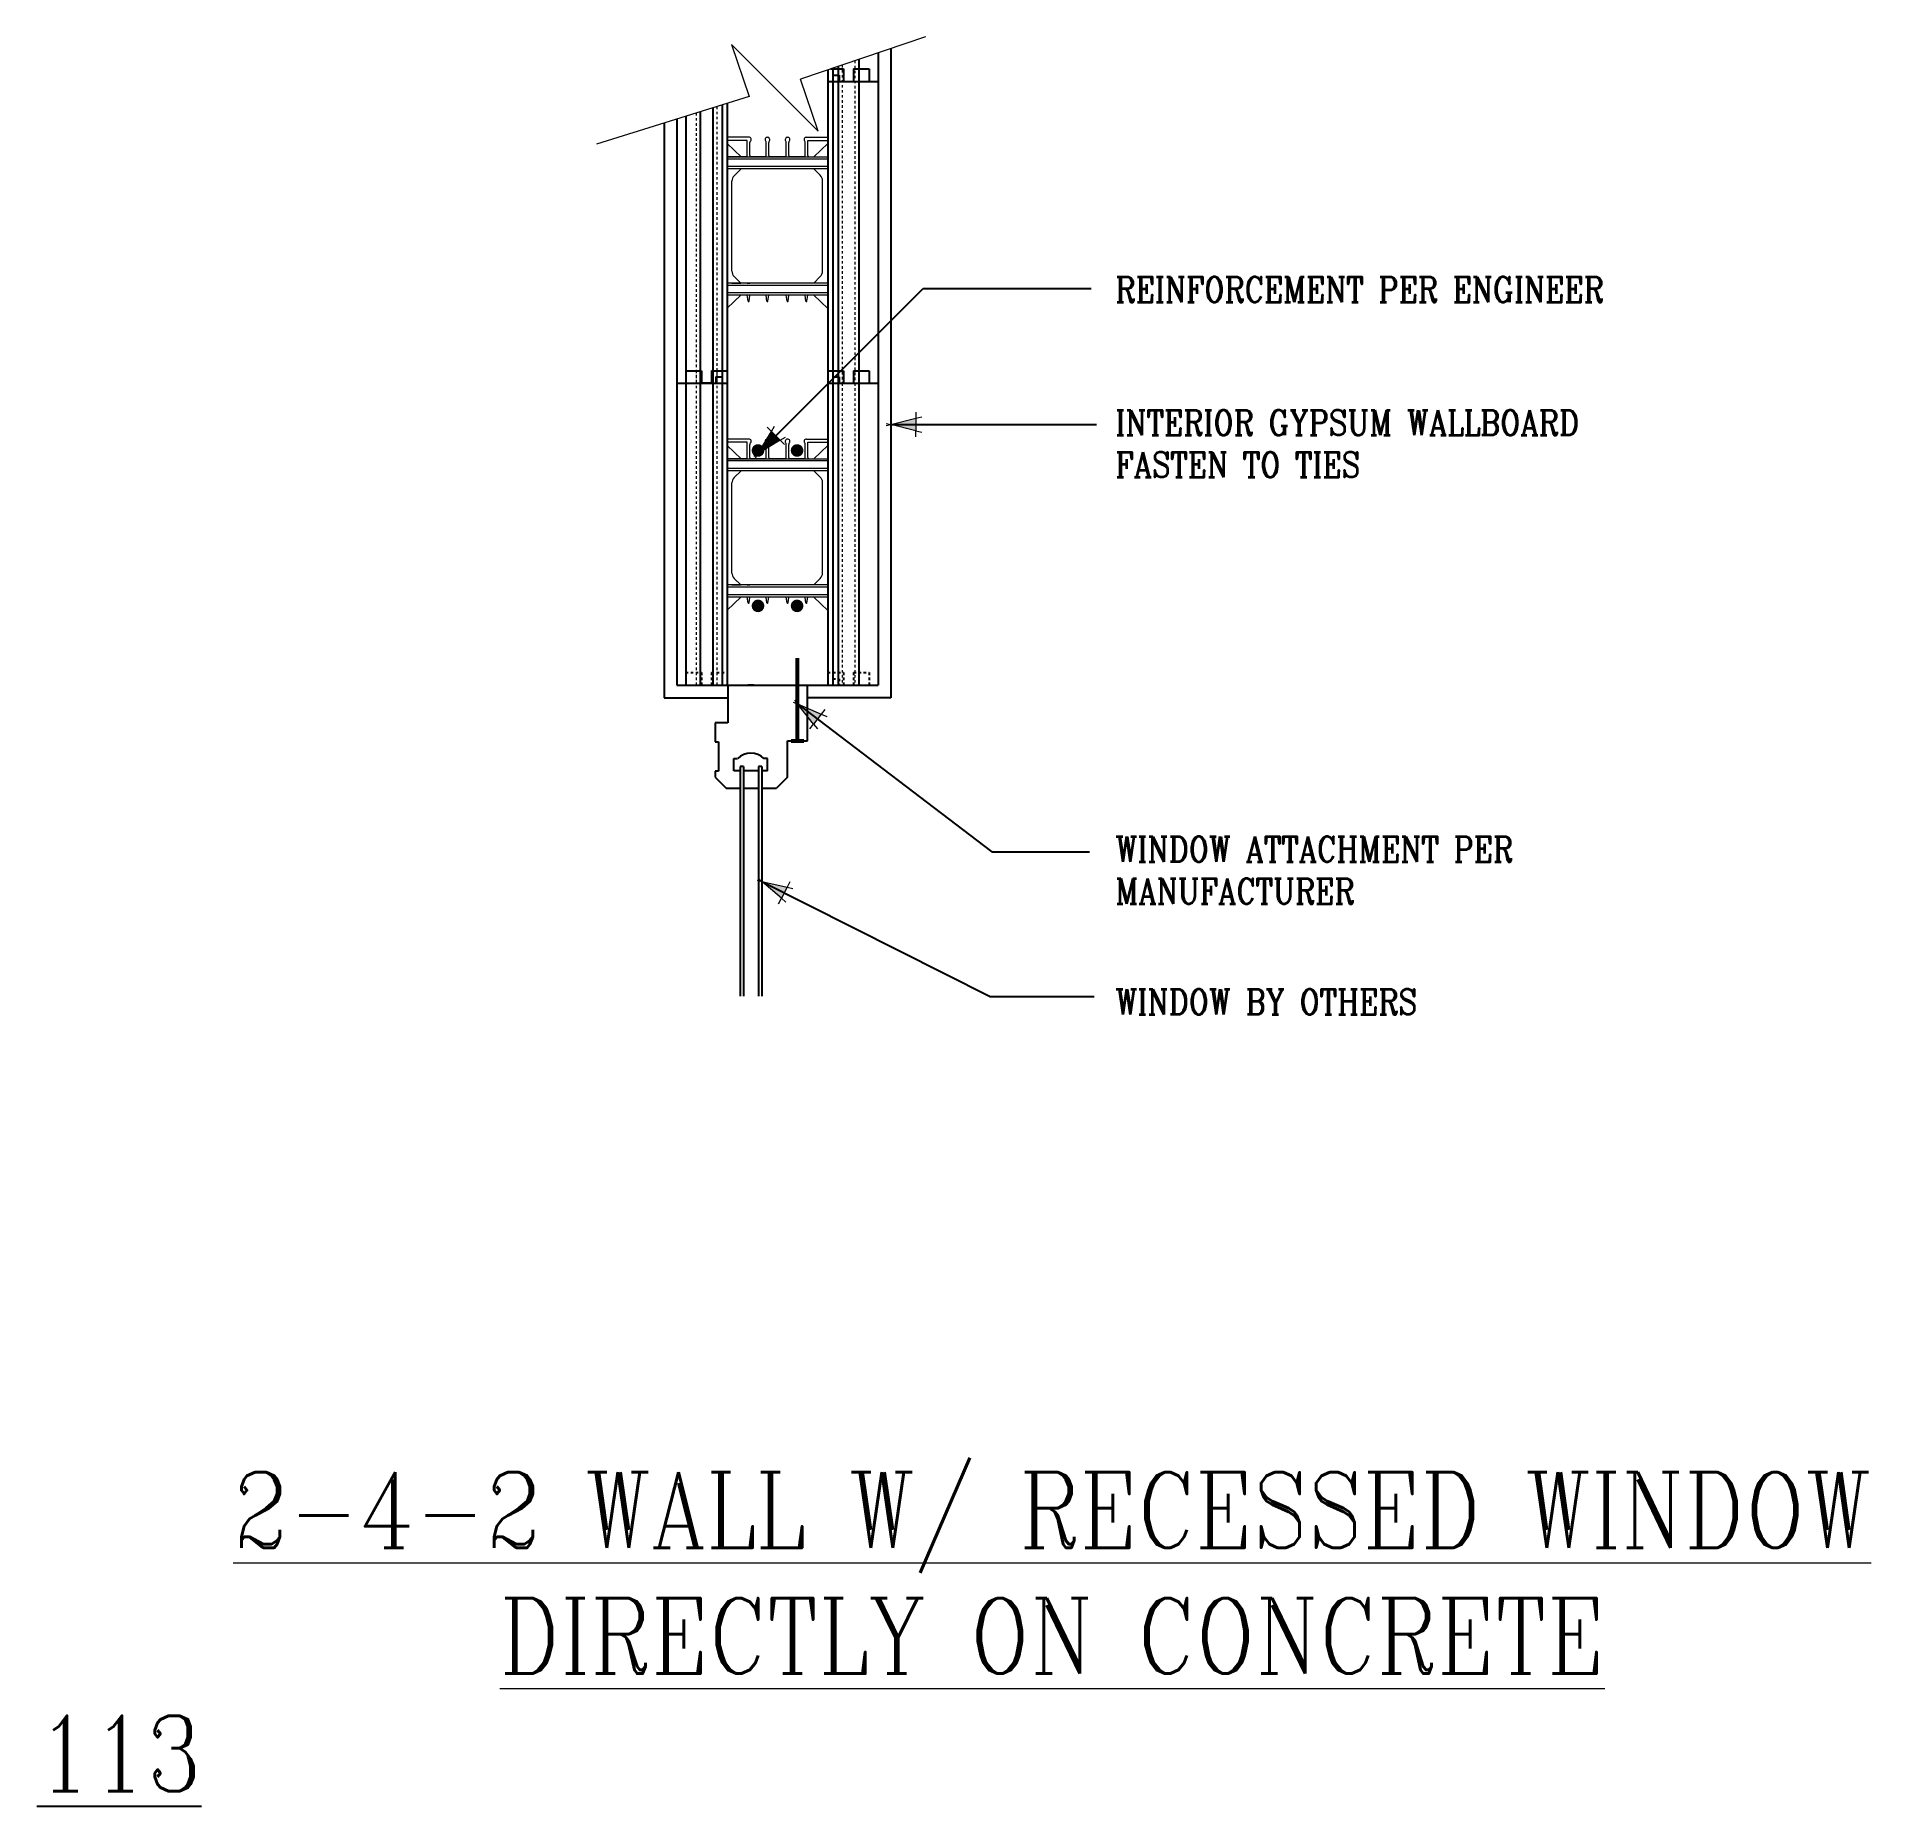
# Model space of a CAD drawing. Header units: inches. Extents: x -18.9 to 54, y 28.6 to 99.
import ezdxf

# ---------------------------------------------------------------- set-up
doc = ezdxf.new("R2010")
doc.units = ezdxf.units.IN
doc.header["$MEASUREMENT"] = 0
doc.linetypes.add('DASHED2', pattern=[0.375, 0.25, -0.125])
doc.linetypes.add('HIDDEN', pattern=[0.375, 0.25, -0.125])
doc.layers.get('Defpoints').update_dxf_attribs({"color": 252})
for name, color, linetype, lineweight in [('A2 Hatch', 8, 'Continuous', 9), ('A5 heavy', 5, 'Continuous', 53), ('DETAILS', 7, 'Continuous', 13), ('DIM', 3, 'Continuous', 13)]:
    doc.layers.add(name, color=color, linetype=linetype, lineweight=lineweight)
doc.styles.add('ARCTEXT', font='arctext.shx', dxfattribs={"width": 0.85})
doc.styles.add('RomanC', font='romanc.shx', dxfattribs={"width": 0.85, "height": 5})
doc.dimstyles.new('ARCTEXT 1-1', dxfattribs={"dimscale": 0, "dimtxt": 1, "dimasz": 1, "dimexe": 0.1875, "dimexo": 1, "dimgap": 0.5, "dimtad": 1, "dimdec": 4, "dimzin": 3, "dimdsep": 46, "dimlunit": 4, "dimtxsty": 'ARCTEXT', "dimblk": 'ARCHTICK', "dimcen": 1, "dimclrd": 256, "dimclre": 256, "dimclrt": 256, "dimadec": 0, "dimazin": 0, "dimtfac": 1, "dimtdec": 4, "dimtofl": 0, "dimtmove": 2, "dimatfit": 3, "dimldrblk": 'arrow', "dimfxl": 0, "dimtolj": 1, "dimtzin": 0, "dimarcsym": 0})

# ---------------------------------------------------------------- blocks, each defined once
blk = doc.blocks.new('_ArchTick')
at = {"color": 0, "linetype": 'ByBlock', "const_width": 0.15}
blk.add_lwpolyline([(-0.5, -0.5), (0.5, 0.5)], dxfattribs=at)
blk = doc.blocks.new('arrow')
at = {"layer": 'DIM'}
blk.add_hatch(color=253, dxfattribs=at).paths.add_polyline_path([(-2, 0.5), (-2, -0.5), (0, 0)])
at = {"layer": 'DIM', "lineweight": 9}
for points in [[(-2, 0.98), (-2, 0.5), (-2.47, 0.62)], [(0.37, 0.09), (0, 0)], [(0.37, -0.09), (0, 0)], [(-2, -0.98), (-2, -0.5), (-2.47, -0.62)]]:
    blk.add_lwpolyline(points, dxfattribs=at)
at = {"layer": 'DIM', "lineweight": 15}
blk.add_lwpolyline([(0, 0), (-2, -0.5), (-2, 0.5), (0, 0)], dxfattribs=at)

msp = doc.modelspace()

# ---------------------------------------------------------------- linework, layer by layer
at = {"ltscale": 0.15}
for p, q in [((15.029, 98.5), (15.029, 72.693)), ((6.029, 95.536), (6.029, 72.693)), ((7.504, 85.193), (7.904, 85.193)), ((8.529, 73.193), (12.529, 73.193)), ((8.556, 73.193), (8.556, 71.693)), ((9.593, 73.193), (9.343, 73.193)), ((11.718, 70.976), (11.718, 73.193)), ((6.029, 72.693), (8.556, 72.693)), ((15.029, 72.693), (11.718, 72.693)), ((8.556, 71.693), (8.056, 71.693)), ((8.056, 71.693), (8.056, 70.943)), ((8.056, 70.943), (8.181, 70.943)), ((8.181, 70.943), (8.181, 69.777)), ((10.925, 69.527), (10.925, 70.976)), ((10.925, 70.976), (11.718, 70.976)), ((8.799, 69.791), (8.799, 70.273)), ((8.799, 70.273), (8.945, 70.273)), ((10.136, 70.273), (9.99, 70.273)), ((10.136, 69.791), (10.136, 70.273)), ((8.181, 69.777), (8.056, 69.777)), ((8.056, 69.777), (8.056, 69.527)), ((8.056, 69.527), (8.49, 69.092)), ((9.046, 69.791), (8.799, 69.791)), ((9.046, 69.952), (9.046, 60.825)), ((9.171, 69.952), (9.046, 69.952)), ((9.171, 69.952), (9.171, 60.825)), ((9.776, 69.791), (9.171, 69.791)), ((9.776, 69.952), (9.776, 60.825)), ((9.901, 69.952), (9.776, 69.952)), ((9.901, 69.952), (9.901, 60.825)), ((10.136, 69.791), (9.901, 69.791)), ((10.925, 69.527), (10.49, 69.092)), ((8.49, 69.092), (9.046, 69.092)), ((9.171, 69.092), (9.776, 69.092)), ((9.901, 69.092), (10.49, 69.092))]:
    msp.add_line(p, q, dxfattribs=at)
at = {"color": 1}
for p, q in [((12.944, 97.793), (12.944, 85.193)), ((13.764, 98.071), (13.764, 85.193)), ((14.529, 98.331), (14.529, 85.193)), ((12.529, 97.652), (12.529, 85.193)), ((12.529, 97.193), (14.529, 97.193)), ((12.529, 97.193), (12.729, 97.193)), ((12.65, 97.693), (13.154, 97.693)), ((12.729, 97.72), (12.729, 85.193)), ((12.729, 97.443), (12.979, 97.443)), ((12.944, 97.193), (14.529, 97.193)), ((12.979, 97.443), (12.979, 97.193)), ((13.154, 97.693), (13.154, 97.193)), ((13.554, 97.693), (13.554, 97.193)), ((13.554, 97.693), (14.179, 97.693)), ((14.179, 97.693), (14.179, 97.193)), ((8.529, 96.319), (8.529, 85.193)), ((6.529, 95.693), (6.529, 85.193)), ((6.879, 95.802), (6.879, 85.193)), ((7.454, 95.982), (7.454, 85.193)), ((7.954, 96.139), (7.954, 85.193)), ((8.329, 96.256), (8.329, 85.193)), ((6.879, 85.693), (7.504, 85.693)), ((6.879, 85.693), (6.879, 73.193)), ((7.454, 85.693), (7.454, 73.193)), ((7.504, 85.693), (7.504, 85.193)), ((7.904, 85.693), (7.904, 85.193)), ((7.904, 85.693), (8.529, 85.693)), ((7.954, 85.693), (7.954, 73.193)), ((8.079, 85.443), (8.079, 85.193)), ((8.079, 85.443), (8.329, 85.443)), ((8.329, 85.443), (8.329, 73.193)), ((8.529, 85.693), (8.529, 73.193)), ((12.529, 85.693), (12.529, 73.193)), ((12.529, 85.693), (13.154, 85.693)), ((12.729, 85.443), (12.729, 73.193)), ((12.729, 85.443), (12.979, 85.443)), ((12.979, 85.443), (12.979, 85.193)), ((13.154, 85.693), (13.154, 85.193)), ((13.554, 85.693), (13.554, 85.193)), ((13.554, 85.693), (14.179, 85.693)), ((14.179, 85.693), (14.179, 85.193)), ((6.529, 85.193), (8.529, 85.193)), ((6.529, 85.193), (6.529, 73.193)), ((6.529, 85.193), (8.079, 85.193)), ((7.954, 85.193), (7.454, 85.193)), ((8.329, 85.193), (8.529, 85.193)), ((12.529, 85.193), (14.529, 85.193)), ((12.529, 85.193), (12.729, 85.193)), ((12.944, 85.193), (14.529, 85.193)), ((12.944, 85.193), (12.944, 73.193)), ((13.764, 85.193), (13.764, 73.193)), ((14.529, 85.193), (14.529, 73.193)), ((6.529, 73.193), (8.529, 73.193)), ((12.529, 73.193), (14.529, 73.193))]:
    msp.add_line(p, q, dxfattribs=at)
at = {"color": 1, "linetype": 'HIDDEN', "ltscale": 0.02}
for p, q in [((12.65, 97.693), (13.154, 97.693)), ((12.729, 97.443), (12.979, 97.443)), ((12.979, 97.443), (12.979, 97.193)), ((13.154, 97.693), (13.154, 97.193)), ((13.554, 97.693), (13.554, 97.193)), ((13.554, 97.693), (14.179, 97.693)), ((14.179, 97.693), (14.179, 97.193)), ((6.879, 85.693), (7.504, 85.693)), ((7.504, 85.693), (7.504, 85.193)), ((7.904, 85.693), (7.904, 85.193)), ((7.904, 85.693), (8.529, 85.693)), ((12.529, 85.693), (13.154, 85.693)), ((12.729, 85.443), (12.979, 85.443)), ((12.979, 85.443), (12.979, 85.193)), ((13.154, 85.693), (13.154, 85.193)), ((13.554, 85.693), (13.554, 85.193)), ((13.554, 85.693), (14.179, 85.693)), ((14.179, 85.693), (14.179, 85.193)), ((6.879, 73.693), (7.504, 73.693)), ((7.504, 73.693), (7.504, 73.193)), ((7.904, 73.693), (7.904, 73.193)), ((7.904, 73.693), (8.529, 73.693)), ((12.529, 73.693), (13.154, 73.693)), ((13.154, 73.693), (13.154, 73.193)), ((13.554, 73.693), (13.554, 73.193)), ((13.554, 73.693), (14.179, 73.693)), ((14.179, 73.693), (14.179, 73.193)), ((12.729, 73.443), (12.979, 73.443)), ((12.979, 73.443), (12.979, 73.193))]:
    msp.add_line(p, q, dxfattribs=at)
at = {"ltscale": 0.15, "const_width": 0.25}
for points in [[(9.629, 82.519, 1), (9.879, 82.519, 1)], [(11.183, 82.519, 1), (11.433, 82.519, 1)], [(9.629, 76.342, 1), (9.879, 76.342, 1)], [(11.183, 76.342, 1), (11.433, 76.342, 1)]]:
    msp.add_lwpolyline(points, format="xyb", close=True, dxfattribs=at)
at = {"ltscale": 0.15}
msp.add_arc((9.468, 69.75), 0.739, 45, 135, dxfattribs=at)
at = {"layer": 'A2 Hatch', "linetype": 'DASHED2', "ltscale": 0.15}
for p, q in [((13.104, 97.847), (13.104, 85.193)), ((13.604, 98.017), (13.604, 85.193)), ((7.294, 95.932), (7.294, 85.193)), ((8.114, 96.189), (8.114, 85.193)), ((7.294, 85.693), (7.294, 73.193)), ((8.114, 85.693), (8.114, 73.193)), ((13.104, 85.193), (13.104, 73.193)), ((13.604, 85.193), (13.604, 73.193))]:
    msp.add_line(p, q, dxfattribs=at)
at = {"layer": 'A5 heavy', "ltscale": 0.15}
for p, q in [((11.321, 70.976), (11.321, 74.26)), ((11.071, 70.976), (11.571, 70.976))]:
    msp.add_line(p, q, dxfattribs=at)
at = {"layer": 'DETAILS', "color": 6, "lineweight": 20}
for p, q in [((9.397, 94.973), (8.529, 94.973)), ((9.329, 94.848), (8.529, 94.848)), ((9.329, 94.243), (9.329, 94.848)), ((11.679, 94.973), (12.529, 94.973)), ((11.729, 94.243), (11.729, 94.848)), ((11.729, 94.848), (12.529, 94.848)), ((9.079, 94.193), (8.529, 94.724)), ((8.529, 94.193), (9.079, 94.193)), ((9.279, 94.193), (8.529, 94.193)), ((8.529, 94.193), (12.529, 94.193)), ((12.529, 94.103), (8.529, 94.103)), ((9.279, 94.193), (9.479, 94.193)), ((9.429, 94.243), (9.429, 94.761)), ((10.029, 94.193), (9.479, 94.193)), ((10.029, 94.193), (10.229, 94.193)), ((10.079, 94.243), (10.079, 94.761)), ((10.179, 94.243), (10.179, 94.761)), ((10.829, 94.193), (10.229, 94.193)), ((10.829, 94.193), (11.029, 94.193)), ((10.879, 94.243), (10.879, 94.761)), ((10.979, 94.243), (10.979, 94.761)), ((11.579, 94.193), (11.029, 94.193)), ((11.579, 94.193), (11.779, 94.193)), ((11.629, 94.243), (11.629, 94.761)), ((11.779, 94.193), (11.979, 94.193)), ((11.979, 94.193), (12.529, 94.724)), ((12.529, 93.803), (8.529, 93.803)), ((12.529, 93.713), (8.529, 93.713)), ((9.079, 93.713), (8.807, 93.441)), ((11.979, 93.713), (12.231, 93.461)), ((8.719, 89.648), (8.719, 93.229)), ((12.319, 89.648), (12.319, 93.249)), ((12.529, 89.173), (8.529, 89.173)), ((12.529, 89.083), (8.529, 89.083)), ((8.719, 89.173), (9.069, 89.173)), ((9.069, 89.173), (8.807, 89.435)), ((9.329, 89.173), (9.429, 89.173)), ((11.969, 89.173), (12.231, 89.435)), ((12.529, 88.783), (8.529, 88.783)), ((12.529, 88.693), (8.529, 88.693)), ((9.069, 88.693), (8.529, 88.173)), ((9.36, 88.459), (9.329, 88.693)), ((9.399, 88.459), (9.429, 88.693)), ((10.11, 88.459), (10.079, 88.693)), ((10.149, 88.459), (10.179, 88.693)), ((10.91, 88.459), (10.879, 88.693)), ((10.949, 88.459), (10.979, 88.693)), ((11.66, 88.459), (11.629, 88.693)), ((11.699, 88.459), (11.729, 88.693)), ((11.969, 88.693), (12.529, 88.159)), ((9.397, 82.973), (8.529, 82.973)), ((9.329, 82.848), (8.529, 82.848)), ((9.079, 82.193), (8.529, 82.724)), ((9.329, 82.243), (9.329, 82.848)), ((9.429, 82.243), (9.429, 82.761)), ((10.079, 82.243), (10.079, 82.761)), ((10.179, 82.243), (10.179, 82.761)), ((10.879, 82.243), (10.879, 82.761)), ((10.979, 82.243), (10.979, 82.761)), ((11.629, 82.243), (11.629, 82.761)), ((11.679, 82.973), (12.529, 82.973)), ((11.729, 82.243), (11.729, 82.848)), ((11.729, 82.848), (12.529, 82.848)), ((11.979, 82.193), (12.529, 82.724)), ((8.529, 82.193), (9.079, 82.193)), ((9.279, 82.193), (8.529, 82.193)), ((8.529, 82.193), (12.529, 82.193)), ((12.529, 82.103), (8.529, 82.103)), ((12.529, 81.803), (8.529, 81.803)), ((12.529, 81.713), (8.529, 81.713)), ((9.079, 81.713), (8.807, 81.441)), ((9.279, 82.193), (9.479, 82.193)), ((10.029, 82.193), (9.479, 82.193)), ((10.029, 82.193), (10.229, 82.193)), ((10.829, 82.193), (10.229, 82.193)), ((10.829, 82.193), (11.029, 82.193)), ((11.579, 82.193), (11.029, 82.193)), ((11.579, 82.193), (11.779, 82.193)), ((11.779, 82.193), (11.979, 82.193)), ((11.979, 81.713), (12.231, 81.461)), ((8.719, 77.648), (8.719, 81.229)), ((12.319, 77.648), (12.319, 81.249)), ((9.069, 77.173), (8.807, 77.435)), ((11.969, 77.173), (12.231, 77.435)), ((12.529, 77.173), (8.529, 77.173)), ((12.529, 77.083), (8.529, 77.083)), ((12.529, 76.783), (8.529, 76.783)), ((12.529, 76.693), (8.529, 76.693)), ((9.069, 76.693), (8.529, 76.173)), ((8.719, 77.173), (9.069, 77.173)), ((9.329, 77.173), (9.429, 77.173)), ((9.36, 76.459), (9.329, 76.693)), ((9.399, 76.459), (9.429, 76.693)), ((10.11, 76.459), (10.079, 76.693)), ((10.149, 76.459), (10.179, 76.693)), ((10.91, 76.459), (10.879, 76.693)), ((10.949, 76.459), (10.979, 76.693)), ((11.66, 76.459), (11.629, 76.693)), ((11.699, 76.459), (11.729, 76.693)), ((11.969, 76.693), (12.529, 76.159))]:
    msp.add_line(p, q, dxfattribs=at)
for centre, radius, start, end in [((9.392, 94.882), 0.0912, 307.48633, 93.47657), ((10.129, 94.879), 0.0936, 311.72787, 228.27213), ((10.929, 94.879), 0.0936, 311.72787, 228.27213), ((11.679, 94.879), 0.0936, 90, 228.27204), ((9.279, 94.243), 0.05, 270, 0), ((9.491, 94.765), 0.0619, 134.99032, 183.92634), ((9.479, 94.243), 0.05, 180, 270), ((10.029, 94.243), 0.05, 270, 0), ((9.979, 94.761), 0.1, 0, 28.69724), ((10.279, 94.761), 0.1, 151.30276, 180), ((10.229, 94.243), 0.05, 180, 270), ((10.829, 94.243), 0.05, 270, 0), ((10.779, 94.761), 0.1, 0, 28.69724), ((11.079, 94.761), 0.1, 151.30276, 180), ((11.029, 94.243), 0.05, 180, 270), ((11.579, 94.243), 0.05, 270, 0), ((11.517, 94.758), 0.112, 1.59973, 27.09751), ((11.779, 94.243), 0.05, 180, 270), ((9.019, 93.229), 0.3, 135, 180), ((12.019, 93.249), 0.3, 0, 45), ((9.019, 89.648), 0.3, 180, 225), ((12.019, 89.648), 0.3, 315, 0), ((9.379, 88.463), 0.02, 191.30993, 348.69007), ((10.129, 88.463), 0.02, 191.30993, 348.69007), ((10.929, 88.463), 0.02, 191.30993, 348.69007), ((11.679, 88.463), 0.02, 191.30993, 348.69007), ((9.392, 82.882), 0.0912, 307.48633, 93.47657), ((9.491, 82.765), 0.0619, 134.99032, 183.92634), ((10.129, 82.879), 0.0936, 311.72787, 228.27213), ((9.979, 82.761), 0.1, 0, 28.69724), ((10.279, 82.761), 0.1, 151.30276, 180), ((10.929, 82.879), 0.0936, 311.72787, 228.27213), ((10.779, 82.761), 0.1, 0, 28.69724), ((11.079, 82.761), 0.1, 151.30276, 180), ((11.679, 82.879), 0.0936, 90, 228.27204), ((11.517, 82.758), 0.112, 1.59973, 27.09751), ((9.279, 82.243), 0.05, 270, 0), ((9.479, 82.243), 0.05, 180, 270), ((10.029, 82.243), 0.05, 270, 0), ((10.229, 82.243), 0.05, 180, 270), ((10.829, 82.243), 0.05, 270, 0), ((11.029, 82.243), 0.05, 180, 270), ((11.579, 82.243), 0.05, 270, 0), ((11.779, 82.243), 0.05, 180, 270), ((9.019, 81.229), 0.3, 135, 180), ((12.019, 81.249), 0.3, 0, 45), ((9.019, 77.648), 0.3, 180, 225), ((12.019, 77.648), 0.3, 315, 0), ((9.379, 76.463), 0.02, 191.30993, 348.69007), ((10.129, 76.463), 0.02, 191.30993, 348.69007), ((10.929, 76.463), 0.02, 191.30993, 348.69007), ((11.679, 76.463), 0.02, 191.30993, 348.69007)]:
    msp.add_arc(centre, radius, start, end, dxfattribs=at)
at = {"layer": 'DIM'}
for p, q in [((8.698, 98.661), (9.4, 96.591)), ((12.145, 95.214), (8.698, 98.661)), ((16.414, 98.97), (11.443, 97.284)), ((12.145, 95.214), (11.443, 97.284)), ((9.4, 96.591), (3.333, 94.693))]:
    msp.add_line(p, q, dxfattribs=at)

# ---------------------------------------------------------------- texts
at = {"layer": 'Defpoints', "insert": (-15.646, 32.22), "char_height": 3, "width": 90.08, "attachment_point": 2, "style": 'RomanC'}
msp.add_mtext('{\\L113\\P}\\P            ', dxfattribs=at)
at = {"layer": 'DIM', "color": 3, "char_height": 1, "width": 22.68955, "attachment_point": 1, "style": 'RomanC'}
for s, insert in [('REINFORCEMENT PER ENGINEER', (23.964, 89.417)), ('INTERIOR GYPSUM WALLBOARD FASTEN TO TIES', (23.964, 84.124)), ('WINDOW ATTACHMENT PER MANUFACTURER', (23.964, 67.168)), ('WINDOW BY OTHERS', (23.964, 61.104))]:
    msp.add_mtext(s, dxfattribs=dict(at, insert=insert))
at = {"layer": 'DIM', "insert": (21.451, 41.899), "char_height": 3, "width": 71.4165, "attachment_point": 2, "style": 'RomanC'}
msp.add_mtext('{\\L2-4-2 WALL W/ RECESSED WINDOW DIRECTLY ON CONCRETE}\\P               ', dxfattribs=at)

# ---------------------------------------------------------------- leaders
at = {"layer": 'DIM', "ltscale": 0.15}
for points in [[(9.754, 82.394), (16.318, 88.958), (23.006, 88.958)], [(15.029, 83.553), (23.208, 83.553)], [(11.321, 72.444), (19.054, 66.559), (22.94, 66.559)], [(9.901, 65.389), (18.991, 60.819), (23.116, 60.819)]]:
    msp.add_leader(points, dimstyle='ARCTEXT 1-1', override={"dimscale": 1, "dimasz": 0.5, "dimtad": 0}, dxfattribs=at)

doc.saveas('drawing.dxf')
